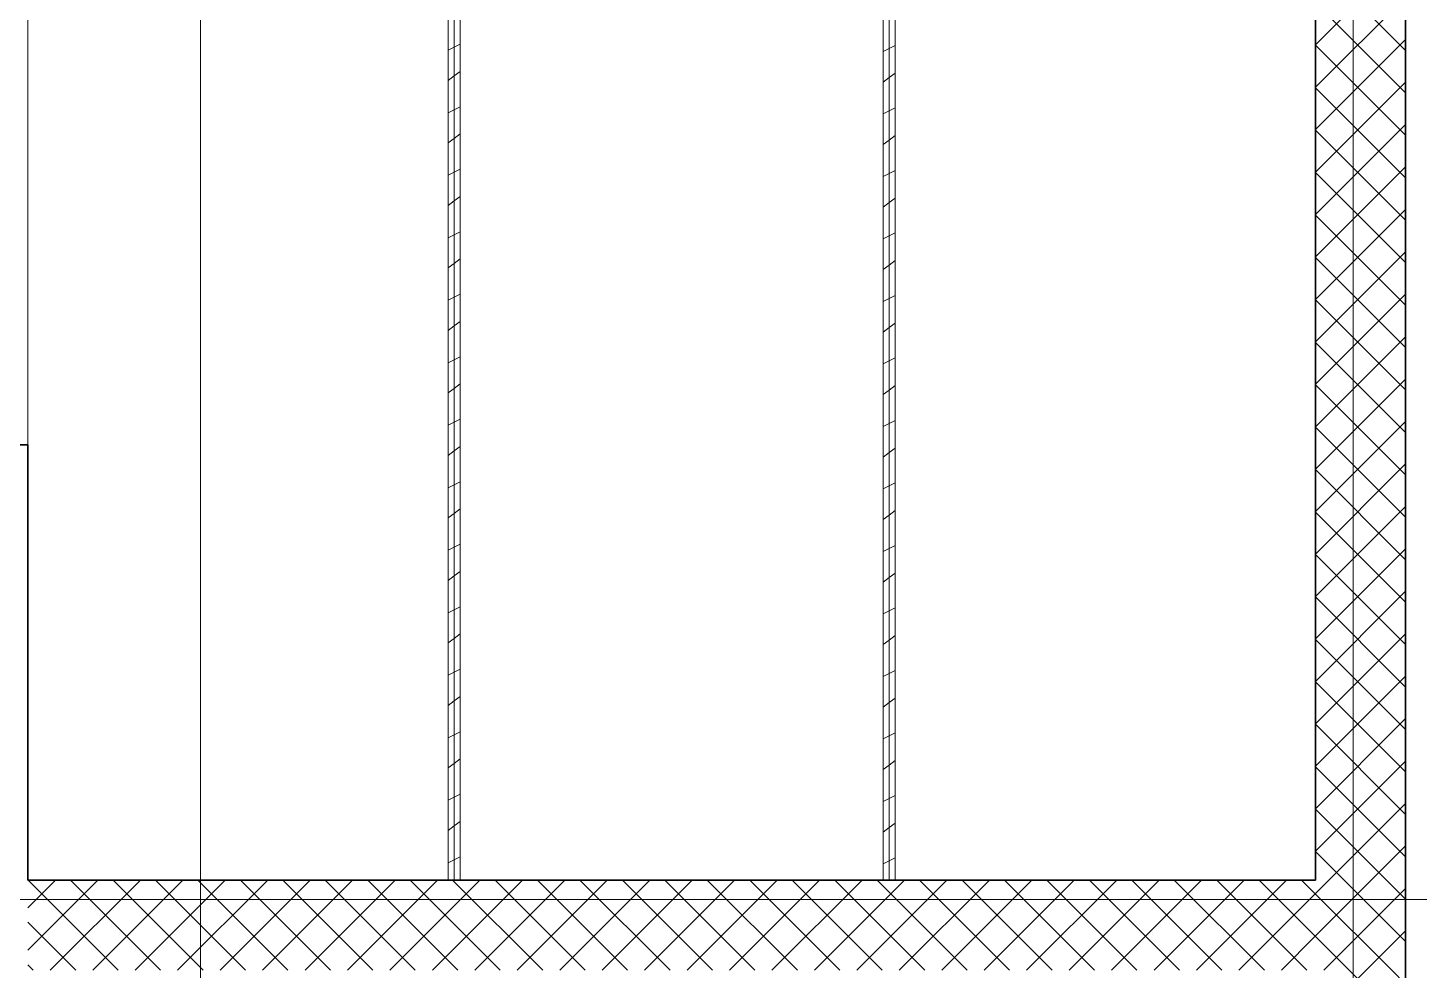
# Model space of a CAD drawing. Extents: x -982 to 937, y -179 to 616.
# Drawn here: x -521.4 to -428.7, y 359 to 421.8 of the extents above; entities that cross this region are included whole.
import ezdxf
from ezdxf.lldxf.tags import DXFTag

# ---------------------------------------------------------------- set-up
doc = ezdxf.new("R2010")
doc.units = 0
doc.layers.get('0').update_dxf_attribs({"lineweight": 13})
for name, color, linetype, lineweight in [('A-WALL-____-MCUT', 7, 'Continuous', 35), ('A-WALL-____-PATT', 7, 'Continuous', 35), ('A-WALL-FNSH-MCUT', 7, 'Continuous', 35), ('S-GRID-____-OTLN', 7, 'Continuous', 5)]:
    doc.layers.add(name, color=color, linetype=linetype, lineweight=lineweight)
tags = doc.linetypes.add('_Rasterlinie_', pattern=[0.375, 0.2, -0.05, 0.075, -0.05]).pattern_tags.tags
tags[10:11] = [DXFTag(74, 4), DXFTag(75, 0), DXFTag(340, '0'), DXFTag(46, 1.0), DXFTag(50, 0.0), DXFTag(44, 0.0), DXFTag(45, 0.0)]
tags[8:9] = [DXFTag(74, 4), DXFTag(75, 0), DXFTag(340, '0'), DXFTag(46, 1.0), DXFTag(50, 0.0), DXFTag(44, 0.0), DXFTag(45, 0.0)]
tags[6:7] = [DXFTag(74, 4), DXFTag(75, 0), DXFTag(340, '0'), DXFTag(46, 1.0), DXFTag(50, 0.0), DXFTag(44, 0.0), DXFTag(45, 0.0)]
tags[4:5] = [DXFTag(74, 4), DXFTag(75, 0), DXFTag(340, '0'), DXFTag(46, 1.0), DXFTag(50, 0.0), DXFTag(44, 0.0), DXFTag(45, 0.0)]

# ---------------------------------------------------------------- blocks, each defined once
blk = doc.blocks.new('Referenz-A0UJ2GQRXE', base_point=(-954.019, -167.52))
at = {"layer": 'A-WALL-____-MCUT', "color": 0, "linetype": 'Continuous', "ltscale": 0.35}
for p, q in [((-435.559, 435.293), (-435.559, 364.991)), ((-429.559, 300.991), (-429.559, 433.693)), ((-522.159, 393.993), (-521.359, 393.993)), ((-521.359, 364.991), (-521.359, 393.993)), ((-435.559, 364.991), (-521.359, 364.991))]:
    blk.add_line(p, q, dxfattribs=at)
at = {"layer": 'A-WALL-____-MCUT', "color": 0, "linetype": 'Continuous', "lineweight": 9, "ltscale": 0.13}
for p, q in [((-492.959, 364.991), (-492.959, 432.593)), ((-463.959, 364.991), (-463.959, 432.593))]:
    blk.add_line(p, q, dxfattribs=at)
at = {"layer": 'A-WALL-____-PATT', "color": 0, "linetype": 'Continuous', "lineweight": 9, "ltscale": 0.13}
for p, q in [((-435.559, 420.666), (-429.559, 426.666)), ((-429.559, 420.289), (-435.559, 426.289)), ((-435.559, 417.838), (-429.559, 423.838)), ((-429.559, 417.461), (-435.559, 423.461)), ((-435.559, 415.009), (-429.559, 421.009)), ((-492.959, 420.494), (-493.359, 420.294)), ((-492.559, 420.694), (-492.959, 420.494)), ((-463.959, 420.417), (-464.359, 420.217)), ((-463.559, 420.617), (-463.959, 420.417)), ((-429.559, 414.632), (-435.559, 420.632)), ((-492.959, 418.59), (-493.359, 418.29)), ((-492.559, 418.89), (-492.959, 418.59)), ((-463.959, 418.474), (-464.359, 418.174)), ((-463.559, 418.774), (-463.959, 418.474)), ((-435.559, 412.181), (-429.559, 418.181)), ((-429.559, 411.804), (-435.559, 417.804)), ((-492.959, 416.329), (-493.359, 416.129)), ((-492.559, 416.529), (-492.959, 416.329)), ((-463.959, 416.252), (-464.359, 416.052)), ((-463.559, 416.452), (-463.959, 416.252)), ((-435.559, 409.352), (-429.559, 415.352)), ((-492.959, 414.425), (-493.359, 414.125)), ((-492.559, 414.725), (-492.959, 414.425)), ((-463.559, 414.609), (-463.959, 414.309)), ((-429.559, 408.975), (-435.559, 414.975)), ((-463.959, 414.309), (-464.359, 414.009)), ((-492.959, 412.164), (-493.359, 411.964)), ((-492.559, 412.364), (-492.959, 412.164)), ((-463.959, 412.087), (-464.359, 411.887)), ((-463.559, 412.287), (-463.959, 412.087)), ((-435.559, 406.524), (-429.559, 412.524)), ((-429.559, 406.147), (-435.559, 412.147)), ((-492.959, 410.26), (-493.359, 409.96)), ((-492.559, 410.56), (-492.959, 410.26)), ((-463.959, 410.144), (-464.359, 409.844)), ((-463.559, 410.444), (-463.959, 410.144)), ((-435.559, 403.695), (-429.559, 409.695)), ((-429.559, 403.318), (-435.559, 409.318)), ((-492.959, 408), (-493.359, 407.8)), ((-492.559, 408.2), (-492.959, 408)), ((-463.959, 407.922), (-464.359, 407.722)), ((-463.559, 408.122), (-463.959, 407.922)), ((-492.959, 406.095), (-493.359, 405.795)), ((-492.559, 406.395), (-492.959, 406.095)), ((-463.559, 406.279), (-463.959, 405.978)), ((-435.559, 400.867), (-429.559, 406.867)), ((-429.559, 400.49), (-435.559, 406.49)), ((-463.959, 405.978), (-464.359, 405.678)), ((-492.959, 403.835), (-493.359, 403.635)), ((-492.559, 404.035), (-492.959, 403.835)), ((-463.959, 403.758), (-464.359, 403.558)), ((-463.559, 403.958), (-463.959, 403.758)), ((-435.559, 398.039), (-429.559, 404.039)), ((-429.559, 397.662), (-435.559, 403.662)), ((-492.959, 401.93), (-493.359, 401.63)), ((-492.559, 402.23), (-492.959, 401.93)), ((-463.959, 401.813), (-464.359, 401.513)), ((-463.559, 402.113), (-463.959, 401.813)), ((-435.559, 395.21), (-429.559, 401.21)), ((-429.559, 394.833), (-435.559, 400.833)), ((-492.959, 399.67), (-493.359, 399.47)), ((-492.559, 399.87), (-492.959, 399.67)), ((-463.959, 399.593), (-464.359, 399.393)), ((-463.559, 399.793), (-463.959, 399.593)), ((-492.959, 397.765), (-493.359, 397.465)), ((-492.559, 398.065), (-492.959, 397.765)), ((-463.559, 397.948), (-463.959, 397.648)), ((-435.559, 392.382), (-429.559, 398.382)), ((-429.559, 392.005), (-435.559, 398.005)), ((-463.959, 397.648), (-464.359, 397.348)), ((-492.959, 395.505), (-493.359, 395.305)), ((-492.559, 395.705), (-492.959, 395.505)), ((-463.959, 395.428), (-464.359, 395.228)), ((-463.559, 395.628), (-463.959, 395.428)), ((-435.559, 389.553), (-429.559, 395.553)), ((-429.559, 389.176), (-435.559, 395.176)), ((-492.959, 393.6), (-493.359, 393.3)), ((-492.559, 393.9), (-492.959, 393.6)), ((-463.959, 393.483), (-464.359, 393.183)), ((-463.559, 393.783), (-463.959, 393.483)), ((-435.559, 386.725), (-429.559, 392.725)), ((-429.559, 386.348), (-435.559, 392.348)), ((-492.959, 391.34), (-493.359, 391.14)), ((-492.559, 391.54), (-492.959, 391.34)), ((-463.959, 391.263), (-464.359, 391.063)), ((-463.559, 391.463), (-463.959, 391.263)), ((-492.959, 389.435), (-493.359, 389.135)), ((-492.559, 389.735), (-492.959, 389.435)), ((-463.559, 389.618), (-463.959, 389.318)), ((-435.559, 383.896), (-429.559, 389.896)), ((-429.559, 383.519), (-435.559, 389.519)), ((-463.959, 389.318), (-464.359, 389.018)), ((-492.959, 387.175), (-493.359, 386.975)), ((-492.559, 387.375), (-492.959, 387.175)), ((-463.959, 387.098), (-464.359, 386.898)), ((-463.559, 387.298), (-463.959, 387.098)), ((-435.559, 381.068), (-429.559, 387.068)), ((-429.559, 380.691), (-435.559, 386.691)), ((-492.959, 385.27), (-493.359, 384.97)), ((-492.559, 385.57), (-492.959, 385.27)), ((-463.959, 385.153), (-464.359, 384.853)), ((-463.559, 385.453), (-463.959, 385.153)), ((-435.559, 378.24), (-429.559, 384.24)), ((-429.559, 377.863), (-435.559, 383.863)), ((-492.959, 383.01), (-493.359, 382.81)), ((-492.559, 383.21), (-492.959, 383.01)), ((-463.959, 382.933), (-464.359, 382.733)), ((-463.559, 383.133), (-463.959, 382.933)), ((-492.959, 381.105), (-493.359, 380.805)), ((-492.559, 381.405), (-492.959, 381.105)), ((-463.559, 381.288), (-463.959, 380.988)), ((-435.559, 375.411), (-429.559, 381.411)), ((-429.559, 375.034), (-435.559, 381.034)), ((-463.959, 380.988), (-464.359, 380.688)), ((-492.959, 378.845), (-493.359, 378.645)), ((-492.559, 379.045), (-492.959, 378.845)), ((-463.959, 378.768), (-464.359, 378.568)), ((-463.559, 378.968), (-463.959, 378.768)), ((-435.559, 372.583), (-429.559, 378.583)), ((-429.559, 372.206), (-435.559, 378.206)), ((-492.959, 376.94), (-493.359, 376.64)), ((-492.559, 377.24), (-492.959, 376.94)), ((-463.959, 376.823), (-464.359, 376.523)), ((-463.559, 377.123), (-463.959, 376.823)), ((-435.559, 369.754), (-429.559, 375.754)), ((-492.959, 374.68), (-493.359, 374.48)), ((-492.559, 374.88), (-492.959, 374.68)), ((-463.959, 374.603), (-464.359, 374.403)), ((-463.559, 374.803), (-463.959, 374.603)), ((-429.559, 369.377), (-435.559, 375.377)), ((-492.959, 372.775), (-493.359, 372.475)), ((-492.559, 373.075), (-492.959, 372.775)), ((-463.559, 372.958), (-463.959, 372.658)), ((-435.559, 366.926), (-429.559, 372.926)), ((-463.959, 372.658), (-464.359, 372.358)), ((-429.559, 366.549), (-435.559, 372.549)), ((-492.959, 370.516), (-493.359, 370.316)), ((-492.559, 370.716), (-492.959, 370.516)), ((-463.959, 370.438), (-464.359, 370.238)), ((-463.559, 370.638), (-463.959, 370.438)), ((-435.559, 364.097), (-429.559, 370.097)), ((-429.559, 363.72), (-435.559, 369.72)), ((-492.959, 368.61), (-493.359, 368.31)), ((-492.559, 368.91), (-492.959, 368.61)), ((-463.959, 368.493), (-464.359, 368.193)), ((-463.559, 368.793), (-463.959, 368.493)), ((-435.559, 361.269), (-429.559, 367.269)), ((-492.959, 366.351), (-493.359, 366.151)), ((-492.559, 366.551), (-492.959, 366.351)), ((-463.959, 366.273), (-464.359, 366.073)), ((-463.559, 366.473), (-463.959, 366.273)), ((-429.559, 360.892), (-435.559, 366.892)), ((-521.359, 363.15), (-519.518, 364.991)), ((-521.359, 360.322), (-516.69, 364.991)), ((-515.339, 358.991), (-521.339, 364.991)), ((-519.861, 358.991), (-513.861, 364.991)), ((-512.511, 358.991), (-518.511, 364.991)), ((-517.033, 358.991), (-511.033, 364.991)), ((-509.682, 358.991), (-515.682, 364.991)), ((-514.205, 358.991), (-508.205, 364.991)), ((-506.854, 358.991), (-512.854, 364.991)), ((-511.376, 358.991), (-505.376, 364.991)), ((-504.025, 358.991), (-510.025, 364.991)), ((-508.548, 358.991), (-502.548, 364.991)), ((-501.197, 358.991), (-507.197, 364.991)), ((-505.719, 358.991), (-499.719, 364.991)), ((-498.368, 358.991), (-504.368, 364.991)), ((-502.891, 358.991), (-496.891, 364.991)), ((-495.54, 358.991), (-501.54, 364.991)), ((-500.062, 358.991), (-494.062, 364.991)), ((-492.712, 358.991), (-498.712, 364.991)), ((-497.234, 358.991), (-491.234, 364.991)), ((-489.883, 358.991), (-495.883, 364.991)), ((-494.406, 358.991), (-488.406, 364.991)), ((-487.055, 358.991), (-493.055, 364.991)), ((-491.577, 358.991), (-485.577, 364.991)), ((-484.226, 358.991), (-490.226, 364.991)), ((-488.749, 358.991), (-482.749, 364.991)), ((-481.398, 358.991), (-487.398, 364.991)), ((-485.92, 358.991), (-479.92, 364.991)), ((-478.569, 358.991), (-484.569, 364.991)), ((-483.092, 358.991), (-477.092, 364.991)), ((-475.741, 358.991), (-481.741, 364.991)), ((-480.263, 358.991), (-474.263, 364.991)), ((-472.913, 358.991), (-478.913, 364.991)), ((-477.435, 358.991), (-471.435, 364.991)), ((-470.084, 358.991), (-476.084, 364.991)), ((-474.607, 358.991), (-468.607, 364.991)), ((-467.256, 358.991), (-473.256, 364.991)), ((-471.778, 358.991), (-465.778, 364.991)), ((-464.427, 358.991), (-470.427, 364.991)), ((-468.95, 358.991), (-462.95, 364.991)), ((-461.599, 358.991), (-467.599, 364.991)), ((-466.121, 358.991), (-460.121, 364.991)), ((-458.77, 358.991), (-464.77, 364.991)), ((-463.293, 358.991), (-457.293, 364.991)), ((-455.942, 358.991), (-461.942, 364.991)), ((-460.465, 358.991), (-454.465, 364.991)), ((-453.114, 358.991), (-459.114, 364.991)), ((-457.636, 358.991), (-451.636, 364.991)), ((-450.285, 358.991), (-456.285, 364.991)), ((-454.808, 358.991), (-448.808, 364.991)), ((-447.457, 358.991), (-453.457, 364.991)), ((-451.979, 358.991), (-445.979, 364.991)), ((-444.628, 358.991), (-450.628, 364.991)), ((-449.151, 358.991), (-443.151, 364.991)), ((-441.8, 358.991), (-447.8, 364.991)), ((-446.322, 358.991), (-440.322, 364.991)), ((-438.971, 358.991), (-444.971, 364.991)), ((-443.494, 358.991), (-437.494, 364.991)), ((-436.143, 358.991), (-442.143, 364.991)), ((-435.559, 361.235), (-439.315, 364.991)), ((-435.559, 364.064), (-436.486, 364.991)), ((-435.009, 358.991), (-429.559, 364.441)), ((-440.666, 358.991), (-435.559, 364.097)), ((-430.486, 358.991), (-435.559, 364.064)), ((-518.167, 358.991), (-521.359, 362.182)), ((-432.18, 358.991), (-429.559, 361.612)), ((-437.837, 358.991), (-435.559, 361.269)), ((-433.315, 358.991), (-435.559, 361.235)), ((-520.996, 358.991), (-521.359, 359.354)), ((-434.559, 356.612), (-432.18, 358.991)), ((-429.559, 355.235), (-433.315, 358.991)), ((-429.559, 358.064), (-430.486, 358.991))]:
    blk.add_line(p, q, dxfattribs=at)
at = {"layer": 'A-WALL-FNSH-MCUT', "color": 0, "linetype": 'Continuous', "lineweight": 9, "ltscale": 0.13}
for p, q in [((-521.359, 393.993), (-521.359, 432.593)), ((-493.359, 432.593), (-493.359, 364.991)), ((-492.559, 364.991), (-492.559, 432.593)), ((-464.359, 432.593), (-464.359, 364.991)), ((-463.559, 364.991), (-463.559, 432.593))]:
    blk.add_line(p, q, dxfattribs=at)
at = {"layer": 'S-GRID-____-OTLN', "color": 0, "linetype": '_Rasterlinie_', "ltscale": 0.13}
for p, q in [((-509.859, -167.52), (-509.859, 592.593)), ((-433.059, -167.52), (-433.059, 592.593)), ((-938.859, 363.693), (306.332, 363.693))]:
    blk.add_line(p, q, dxfattribs=at)

msp = doc.modelspace()

# ---------------------------------------------------------------- block references
at = {"color": 9, "lineweight": 25, "ltscale": 0.25, "true_color": 0xc0c0c0}
msp.add_blockref('Referenz-A0UJ2GQRXE', (-954.019, -167.52), dxfattribs=at)

doc.saveas('drawing.dxf')
